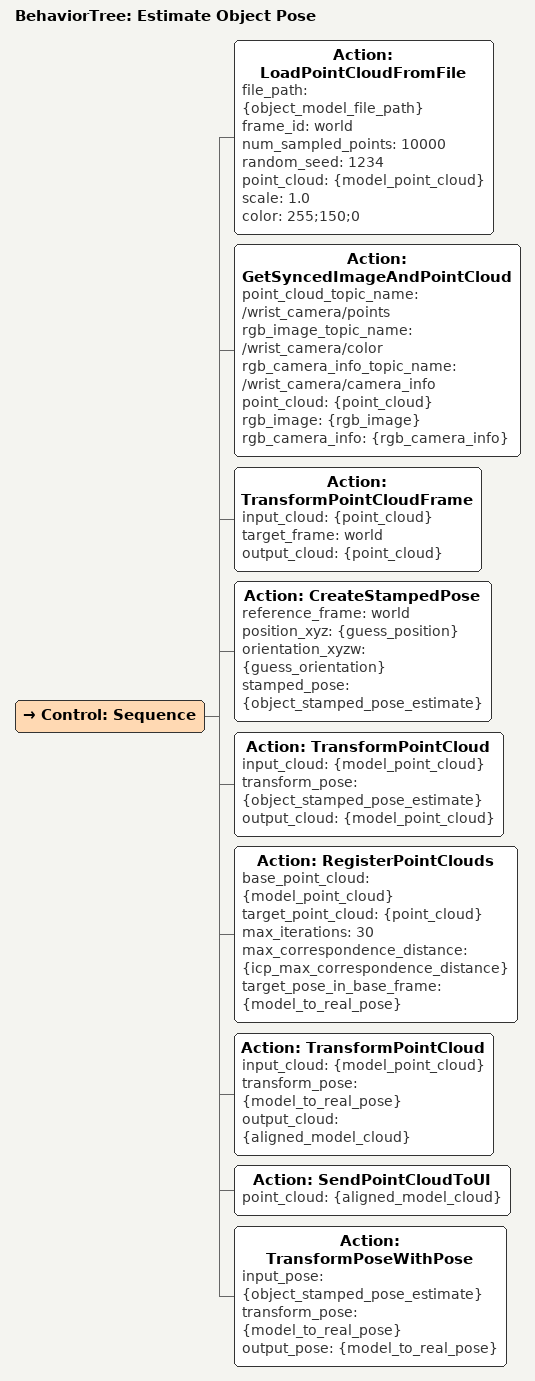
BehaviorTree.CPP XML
<?xml version='1.0' encoding='UTF-8'?>
<root BTCPP_format="4" main_tree_to_execute="Estimate Object Pose">
  <BehaviorTree ID="Estimate Object Pose" _description="Estimate an object pose from a reference mesh file using ICP on live point cloud data." _hardcoded="false">
    <Control ID="Sequence">
      <Action ID="LoadPointCloudFromFile" file_path="{object_model_file_path}" frame_id="world" num_sampled_points="10000" random_seed="1234" point_cloud="{model_point_cloud}" scale="1.0" color="255;150;0"/>
      <Action ID="GetSyncedImageAndPointCloud" point_cloud_topic_name="/wrist_camera/points" rgb_image_topic_name="/wrist_camera/color" rgb_camera_info_topic_name="/wrist_camera/camera_info" point_cloud="{point_cloud}" rgb_image="{rgb_image}" rgb_camera_info="{rgb_camera_info}"/>
      <Action ID="TransformPointCloudFrame" input_cloud="{point_cloud}" target_frame="world" output_cloud="{point_cloud}"/>
      <Action ID="CreateStampedPose" reference_frame="world" position_xyz="{guess_position}" orientation_xyzw="{guess_orientation}" stamped_pose="{object_stamped_pose_estimate}"/>
      <Action ID="TransformPointCloud" input_cloud="{model_point_cloud}" transform_pose="{object_stamped_pose_estimate}" output_cloud="{model_point_cloud}"/>
      <Action ID="RegisterPointClouds" base_point_cloud="{model_point_cloud}" target_point_cloud="{point_cloud}" max_iterations="30" max_correspondence_distance="{icp_max_correspondence_distance}" target_pose_in_base_frame="{model_to_real_pose}"/>
      <Action ID="TransformPointCloud" input_cloud="{model_point_cloud}" transform_pose="{model_to_real_pose}" output_cloud="{aligned_model_cloud}"/>
      <Action ID="SendPointCloudToUI" point_cloud="{aligned_model_cloud}"/>
      <Action ID="TransformPoseWithPose" input_pose="{object_stamped_pose_estimate}" transform_pose="{model_to_real_pose}" output_pose="{model_to_real_pose}"/>
    </Control>
  </BehaviorTree>
</root>
